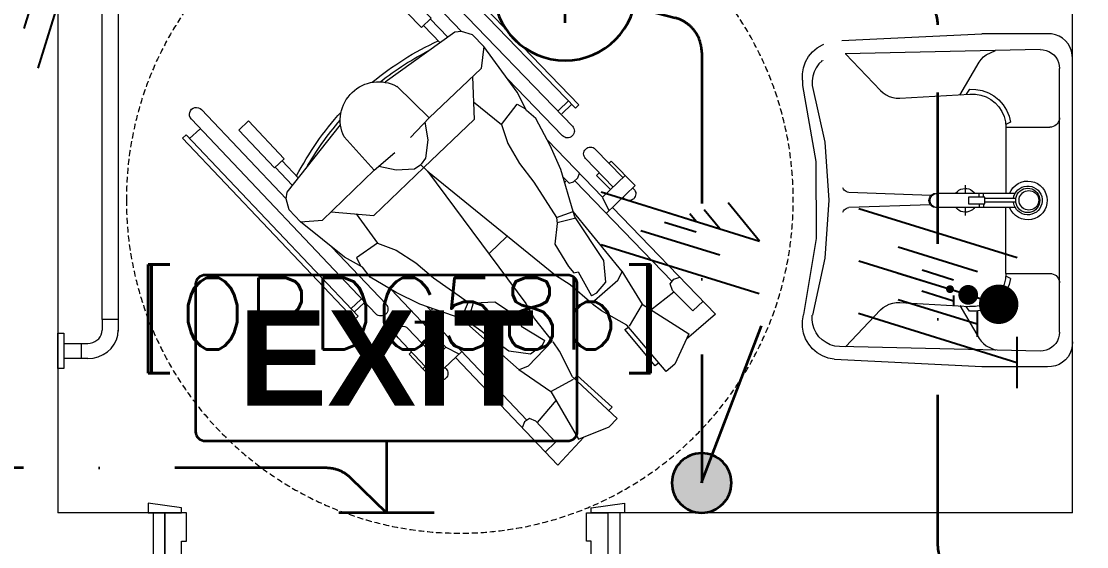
# Model space of a CAD drawing. Header units: inches. Extents: x -12418 to 57169, y -29325 to 19878.
# Drawn here: x 10461 to 12698, y 6301 to 7405 of the extents above; entities that cross this region are included whole.
import ezdxf
from ezdxf.enums import TextEntityAlignment as Align

# ---------------------------------------------------------------- set-up
doc = ezdxf.new("R2010")
doc.units = ezdxf.units.IN
doc.header["$LTSCALE"] = 25
doc.header["$MEASUREMENT"] = 0
doc.linetypes.add('00-Ground Floor$0$TRATTEGGIATA', pattern=[0.75, 0.5, -0.25])
doc.linetypes.add('DASHDOT', pattern=[25.4, 12.7, -6.35, 0, -6.35])
doc.layers.get('0').update_dxf_attribs({"color": 8})
for name, color, linetype, lineweight in [('00-Ground Floor$0$72_EGR_BASE_TEXT', 252, 'Continuous', 5), ('00-Ground Floor$0$LOADING', 253, 'Continuous', 5), ('00-Ground Floor$0$SANIT', 250, 'Continuous', 5), ('00-Ground Floor$0$Walls', 251, 'Continuous', 5), ('00-Ground Floor$0$Wooden Joinery', 251, 'Continuous', 5), ('E-LITE-CIRC-NUMB', 6, 'Continuous', 25), ('E-LITE-CLNG @ 100', 150, 'Continuous', 35), ('E-LITE-CLNG-CNDT', 6, 'DASHDOT', 35), ('E-LITE-CTRL', 6, 'Continuous', 25), ('E-LITE-EXIT-CTRL', 6, 'Continuous', 25), ('E-LITE-EXIT-IDEN', 6, 'Continuous', 25), ('E-LITE-EXIT-WALL @ 100', 3, 'Continuous', 35), ('E-LITE-IDEN', 6, 'Continuous', 25), ('E-LITE-SWCH @ 100', 3, 'Continuous', 35), ('E-POWR-WIRE', 6, 'Continuous', 25), ('E-POWR-WIRE @ 100', 6, 'Continuous', 25), ('E-POWR-WIRE @ 20', 6, 'Continuous', 25), ('E-POWR-WIRE @ 50', 6, 'Continuous', 25)]:
    doc.layers.add(name, color=color, linetype=linetype, lineweight=lineweight)
doc.styles.add('00-Ground Floor$0$SIMPLEX', font='SIMPLEX.shx', dxfattribs={"height": 150})
doc.styles.add('DC_Arial', font='arial.ttf', dxfattribs={"width": 0.7})
doc.styles.add('DC_Simplex', font='SIMPLEX.shx', dxfattribs={"width": 0.7})

# ---------------------------------------------------------------- blocks, each defined once
blk = doc.blocks.new('00-Ground Floor$0$Wheelchair')
for p, q in [((9688.8, 4580.4), (9636.3, 4519)), ((9688.8, 4580.4), (9913.2, 4363.8)), ((9695.9, 4532.4), (9716, 4554.1)), ((9647.3, 4524.1), (9584.2, 4494.7)), ((9709.9, 4426.2), (9647.3, 4524.1)), ((9695.9, 4532.4), (9738.4, 4489.9)), ((9762.6, 4492.4), (9766.7, 4505.2)), ((9584.2, 4494.7), (9568.2, 4476.7)), ((9568.2, 4476.7), (9665.9, 4393.6)), ((9698.4, 4444.2), (9735.9, 4492.5)), ((9738.4, 4489.9), (9752.5, 4485)), ((9752.5, 4485), (9762.6, 4492.4)), ((9968.8, 4285), (9757.7, 4488.8)), ((9586.8, 4461), (9580.1, 4453.2)), ((9580.1, 4453.2), (9656.4, 4390)), ((9709.9, 4426.2), (9663.7, 4398.5)), ((9779.1, 4383.2), (9709.9, 4426.2)), ((9900.5, 4350.6), (9959.2, 4411.4)), ((9951.7, 4408.7), (9954.5, 4406)), ((9959.2, 4411.4), (10010.4, 4361.2)), ((9656.4, 4390), (9661.8, 4397.1)), ((9665.9, 4393.6), (9695.8, 4341.1)), ((9759.9, 4375.2), (9778.4, 4384.2)), ((9778.4, 4384.2), (9904.8, 4281.6)), ((9933.8, 4386.5), (9932, 4388.3)), ((9934.6, 4342.8), (9980.6, 4390.4)), ((9975.8, 4385.5), (10035.6, 4327.8)), ((9452.6, 4357.1), (9469.8, 4373.8)), ((9469.8, 4373.8), (9557.2, 4280)), ((9486.4, 4356), (9493.9, 4363)), ((9493.9, 4363), (9560.4, 4289.7)), ((9759.9, 4375.2), (9711.9, 4320.3)), ((10015.9, 4307.3), (9956.1, 4365)), ((9426, 4292.7), (9452.6, 4357.1)), ((9695.8, 4341.1), (9709.9, 4321.7)), ((9732.8, 4330.6), (9756, 4349.7)), ((9756, 4349.7), (9802, 4345.5)), ((9802, 4345.5), (9893.6, 4285.1)), ((9934.3, 4342.8), (9906.5, 4356.1)), ((9934.7, 4342.9), (10054.3, 4227.4)), ((9950.7, 4359.5), (9980.6, 4330.3)), ((10010.4, 4361.2), (10005.8, 4356.5)), ((9751.1, 4275.1), (9711.9, 4320.3)), ((9732.8, 4330.6), (9727.3, 4319.9)), ((9778.1, 4291.7), (9727.3, 4319.9)), ((9980.6, 4330.3), (9986.1, 4336)), ((9371.6, 4248.8), (9430.7, 4303.9)), ((9975.4, 4291.3), (9984.9, 4294.4)), ((9526.6, 4234.6), (9426, 4292.7)), ((9526.6, 4234.6), (9552.2, 4282)), ((9560.4, 4289.7), (9553.6, 4283.9)), ((9557.2, 4280), (9611, 4252.4)), ((9770.8, 4244.3), (9751.1, 4275.1)), ((9775.8, 4283), (9778.1, 4291.7)), ((9789, 4271.5), (9775.8, 4283)), ((9890.5, 4287.2), (9880.7, 4247.5)), ((9891.8, 4246.6), (9904.8, 4281.6)), ((9893.6, 4285.1), (9904.8, 4281.6)), ((9904.8, 4281.6), (9992.8, 4255.2)), ((9964, 4272.7), (9966.8, 4282.3)), ((9977.3, 4259.9), (9964, 4272.7)), ((9966.8, 4282.3), (9975.4, 4291.3)), ((10489.5, 3888.5), (10084.1, 4279.7)), ((10129.9, 4278.3), (10109.5, 4257.2)), ((10121.6, 4286.3), (10128.5, 4293.5)), ((10121.6, 4286.3), (10499.3, 3921.8)), ((10128.5, 4293.5), (10506.2, 3929)), ((9611, 4252.4), (9631.1, 4239.2)), ((9836.1, 4243.1), (9789, 4271.5)), ((9967.7, 4265.7), (9965.5, 4263.4)), ((9992.8, 4255.2), (10043.4, 4233.2)), ((10183.1, 4143.7), (10063.9, 4258.7)), ((10137.1, 4271.4), (10116.7, 4250.3)), ((9371.6, 4248.8), (9598.1, 4034.2)), ((9419.9, 4243.9), (9399.1, 4222.7)), ((9419.9, 4243.9), (9464.3, 4203.2)), ((9508.1, 4245.3), (9461.6, 4205.7)), ((9572.7, 4167.4), (9526.6, 4234.6)), ((9579.9, 4186.9), (9632.5, 4237.3)), ((9679.4, 4200.1), (9632.5, 4237.3)), ((9989.6, 3975.8), (9770.8, 4244.3)), ((9879.4, 4247.6), (9836.1, 4243.1)), ((9891.8, 4246.6), (9879.4, 4247.6)), ((9966.5, 4198.9), (9891.8, 4246.6)), ((10043.4, 4233.2), (10099.8, 4203.2)), ((9623.1, 4216), (9605.2, 4191.9)), ((9623.1, 4216), (9633.6, 4221.9)), ((9664, 4172.4), (9633.6, 4221.9)), ((9469.8, 4189.4), (9462.9, 4179)), ((9464.3, 4203.2), (9469.8, 4189.4)), ((9679.2, 3982.3), (9466.2, 4184.1)), ((9579.9, 4186.9), (9571.7, 4168)), ((9605.2, 4191.9), (9611.4, 4146.2)), ((9711.1, 4181.9), (9679.4, 4200.1)), ((10005.5, 4168.6), (9966.5, 4198.9)), ((10099.8, 4203.2), (10116.9, 4183)), ((10116.9, 4183), (10155.6, 4163.8)), ((9462.9, 4179), (9450.3, 4174.3)), ((9571.7, 4168), (9679.8, 4046.3)), ((9672.6, 4175.1), (9664, 4172.4)), ((9684.7, 4162.4), (9672.6, 4175.1)), ((9715.1, 4116.7), (9684.7, 4162.4)), ((9989.1, 3975.3), (9711.1, 4181.9)), ((10047.5, 4143.9), (10005.5, 4168.6)), ((10087.4, 4131), (10130.2, 4164)), ((10130.2, 4164), (10120, 4181.2)), ((10155.6, 4163.8), (10251.2, 4093.6)), ((9611.4, 4146.2), (9675.8, 4057.3)), ((9851.9, 4142.1), (9833.2, 4122.2)), ((9849, 4139.2), (9835.9, 4124.9)), ((10087.4, 4131), (10047.5, 4143.9)), ((9712.6, 4073.2), (9715.1, 4116.7)), ((9816.8, 4105.4), (9835.9, 4124.9)), ((10135, 4071.7), (10087.4, 4131)), ((10251.2, 4093.6), (10204.7, 4088.4)), ((10251.2, 4093.6), (10275.8, 4069.8)), ((9673.6, 4060.4), (9712.8, 4071.9)), ((9714.2, 4060.8), (9712.6, 4073.2)), ((10097.7, 4073.5), (9997.2, 3968.1)), ((10187.6, 4070.2), (10097.7, 4073.5)), ((10204.7, 4088.4), (10101.2, 3978.7)), ((9675.8, 4057.3), (9679.8, 4046.3)), ((9714.2, 4060.8), (9679.8, 4046.3)), ((9765.1, 3988.4), (9714.2, 4060.8)), ((10275.8, 4069.8), (10283, 4047)), ((9610.7, 4047.5), (9552.6, 3986.2)), ((9619.9, 4014.1), (9605.4, 4041.3)), ((9679.8, 4046.3), (9710.1, 3959.6)), ((10281.4, 4032.7), (10176, 3886.7)), ((10283, 4047), (10281.4, 4032.7)), ((10469.2, 3867.5), (10283.1, 4047.1)), ((9576.3, 4012.7), (9574.4, 4014.4)), ((9619.9, 4013.8), (9574.4, 3965.8)), ((9619.9, 4013.8), (9740.6, 3899.4)), ((10271, 4018.3), (10309.2, 3981.4)), ((9552.6, 3986.2), (9605, 3937.3)), ((9554.9, 3993.8), (9557.7, 3991.1)), ((9659, 3934.2), (9598.7, 3991.4)), ((9604, 3997), (9634.5, 3968.4)), ((9681.9, 3984.4), (9673.3, 3975.3)), ((9691.3, 3987.6), (9681.9, 3984.4)), ((9704.7, 3974.8), (9691.3, 3987.6)), ((9698.5, 3984.2), (9700.7, 3986.4)), ((9797.1, 3950.8), (9765.1, 3988.4)), ((10294.8, 3967.5), (10259.1, 4001.9)), ((10310.6, 3982.9), (10291.2, 3962.7)), ((10389.2, 3907.1), (10310.6, 3982.9)), ((9579.2, 3970.8), (9639.5, 3913.6)), ((9634.5, 3968.4), (9629, 3962.7)), ((9673.3, 3975.3), (9670.6, 3965.7)), ((9710.1, 3959.6), (9734.3, 3910)), ((9896.3, 3862.9), (9997.1, 3968)), ((9989.1, 3975.3), (9986.9, 3977.9)), ((10002.4, 3961.7), (9989.1, 3975.3)), ((10002.4, 3961.7), (9993.9, 3948)), ((9997.1, 3968.1), (9995.9, 3966.7)), ((10002.4, 3961.7), (10003.2, 3962.2)), ((10003.8, 3963), (10017, 3972.2)), ((10017, 3972.2), (10055.4, 3976.6)), ((10055.4, 3976.6), (10092.1, 3970.4)), ((10101.2, 3978.7), (10059.8, 3939.5)), ((10101.2, 3978.7), (10167.6, 3911)), ((10291.2, 3962.7), (10369.7, 3886.9)), ((9605, 3937.3), (9609.5, 3942)), ((9823.7, 3909.9), (9797.1, 3950.8)), ((9993.9, 3948), (9991.2, 3909.5)), ((10491.3, 3929.5), (10470.9, 3908.4)), ((10499.3, 3921.8), (10506.2, 3929)), ((9734.3, 3910), (9766.8, 3855.1)), ((9838.4, 3870.6), (9823.7, 3909.9)), ((9991.2, 3909.5), (9999, 3873.1)), ((9991.2, 3863.6), (10028.5, 3906.8)), ((10369.7, 3886.9), (10389.2, 3907.1)), ((9830, 3774.5), (9709.7, 3888.4)), ((9838.4, 3870.6), (9807.3, 3826.4)), ((9899.8, 3825.8), (9838.4, 3870.6)), ((9689.7, 3867.2), (10098.6, 3479.7)), ((9766.8, 3855.1), (9787.8, 3838.9)), ((9886.2, 3755.3), (9991.2, 3863.6)), ((9903.6, 3773.2), (9896.3, 3862.9)), ((9991.2, 3863.6), (10061.7, 3800.3)), ((9684.7, 3829.6), (9677.9, 3822.3)), ((9684.7, 3829.6), (10065.8, 3468.5)), ((9693.1, 3821.6), (9713.3, 3842.9)), ((9700.4, 3814.7), (9720.5, 3836)), ((9787.8, 3838.9), (9808.6, 3801)), ((9807.3, 3826.4), (9789.7, 3835.8)), ((9677.9, 3822.3), (10058.9, 3461.2)), ((9808.6, 3801), (9883.1, 3708.7)), ((9945.2, 3681.2), (10086.4, 3793)), ((9883.1, 3708.7), (9886.2, 3755.3)), ((9883.1, 3708.7), (9907.9, 3685.2)), ((9959.2, 3692.3), (9997.7, 3655.7)), ((10011, 3670.7), (9975, 3704.8)), ((9907.9, 3685.2), (9931, 3679)), ((10118.7, 3500.9), (9930.9, 3678.8)), ((9931, 3679), (9945.2, 3681.2)), ((9996.3, 3654.2), (10015.6, 3674.6)), ((10015.6, 3674.6), (10094.8, 3599.5)), ((10075.5, 3579.1), (9996.3, 3654.2)), ((10094.8, 3599.5), (10075.5, 3579.1)), ((10057.7, 3476.1), (10077.9, 3497.4)), ((10065.8, 3468.5), (10058.9, 3461.2))]:
    blk.add_line(p, q)
at = {"color": 30, "linetype": '00-Ground Floor$0$TRATTEGGIATA'}
blk.add_circle((9928.9, 4043.3), 700, dxfattribs=at)
for centre, radius, start, end in [((9941.8, 4398.5), 14.2, 46.0147, 226.0147), ((10025.7, 4317.5), 14.2, 226.0147, 46.0147), ((10074, 4269.2), 14.6, 46.0147, 226.0147), ((9564.6, 4004.1), 14.2, 46.5424, 226.5424), ((9694.4, 4260), 626.4, 320.2511, 335.2615), ((9694.4, 4260), 616.4, 321.5411, 333.0972), ((9649.3, 3923.9), 14.2, 226.5424, 46.5424), ((9699.7, 3877.8), 14.6, 46.5424, 226.5424), ((10097.1, 3872.9), 80.1, 316.0147, 28.3763), ((10479.4, 3878), 14.6, 226.0147, 46.0147), ((10096.6, 3872.4), 80.1, 244.1807, 316.5424), ((9692, 4257.4), 626.4, 297.2956, 312.306), ((9692, 4257.4), 616.4, 299.4599, 311.0159), ((10108.7, 3490.3), 14.6, 226.5424, 46.5424)]:
    blk.add_arc(centre, radius, start, end)
blk = doc.blocks.new('00-Ground Floor')
blk.add_line((12142.9, 7322.3, 0), (12142.8, 7322.2, 0))
at = {"layer": '00-Ground Floor$0$SANIT'}
for p, q in [((10630.9, 6778.3, 0), (10630.9, 7456.8, 0)), ((10664.9, 7456.8, 0), (10664.9, 6753.9, 0)), ((12184.2, 7364.3, 0), (12477.6, 7378.7, 0)), ((12615.6, 7378.7, 0), (12477.6, 7378.7, 0)), ((12624, 7378.3, 0), (12615.6, 7378.7, 0)), ((12632.3, 7376.5, 0), (12624, 7378.3, 0)), ((12640.1, 7373.5, 0), (12632.3, 7376.5, 0)), ((12647.2, 7369.2, 0), (12640.1, 7373.5, 0)), ((12653.6, 7363.7, 0), (12647.2, 7369.2, 0)), ((12659, 7357.4, 0), (12653.6, 7363.7, 0)), ((12114.1, 7330.7, 0), (12122.3, 7340.7, 0)), ((12122.3, 7340.7, 0), (12132.1, 7349.2, 0)), ((12132.1, 7349.2, 0), (12143.3, 7355.8, 0)), ((12143.3, 7355.8, 0), (12146.1, 7356.8, 0)), ((12600.2, 7345.6, 0), (12191, 7336.5, 0)), ((12191.5, 7336.5, 0), (12265.3, 7259.2, 0)), ((12486.8, 7334.2, 0), (12506.2, 7343.5, 0)), ((12600.2, 7345.6, 0), (12606.5, 7345.2, 0)), ((12606.5, 7345.2, 0), (12612.7, 7343.8, 0)), ((12612.7, 7343.8, 0), (12618.7, 7341.5, 0)), ((12618.7, 7341.5, 0), (12624.1, 7338.2, 0)), ((12624.1, 7338.2, 0), (12629, 7334.2, 0)), ((12663.2, 7350.2, 0), (12659, 7357.4, 0)), ((12666.1, 7342.5, 0), (12663.2, 7350.2, 0)), ((12667.7, 7334.3, 0), (12666.1, 7342.5, 0)), ((12103.3, 7307.3, 0), (12107.7, 7319.5, 0)), ((12107.7, 7319.5, 0), (12114.1, 7330.7, 0)), ((12135.8, 7315.4, 0), (12130, 7307.5, 0)), ((12142.8, 7322.2, 0), (12135.8, 7315.4, 0)), ((12431.3, 7250, 0), (12472.3, 7319.2, 0)), ((12472.3, 7319.2, 0), (12476.3, 7324.9, 0)), ((12476.3, 7324.9, 0), (12481.2, 7330, 0)), ((12481.2, 7330, 0), (12486.8, 7334.2, 0)), ((12629, 7334.2, 0), (12633.2, 7329.4, 0)), ((12633.2, 7329.4, 0), (12636.6, 7324, 0)), ((12636.6, 7324, 0), (12639, 7318.1, 0)), ((12639, 7318.1, 0), (12640.5, 7311.9, 0)), ((12667.9, 7326, 0), (12667.7, 7334.3, 0)), ((12101.1, 7294.5, 0), (12103.3, 7307.3, 0)), ((12101.1, 7281.5, 0), (12101.1, 7294.5, 0)), ((12125.6, 7298.8, 0), (12122.7, 7289.6, 0)), ((12130, 7307.5, 0), (12125.6, 7298.8, 0)), ((12640.5, 7311.9, 0), (12641, 7305.6, 0)), ((12641.1, 6752.1, 0), (12641, 7305.6, 0)), ((12101.1, 7281.5, 0), (12101.2, 7270.3, 0)), ((12101.2, 7270.3, 0), (12129.1, 7110.7, 0)), ((12122.7, 7289.6, 0), (12121.3, 7280, 0)), ((12121.3, 7280, 0), (12121.5, 7270.2, 0)), ((12121.5, 7270.2, 0), (12148, 7150.9, 0)), ((12265.3, 7259.2, 0), (12270.8, 7254.3, 0)), ((12270.8, 7254.3, 0), (12276.9, 7250.1, 0)), ((12276.9, 7250.1, 0), (12283.6, 7247, 0)), ((12283.6, 7247, 0), (12290.7, 7244.8, 0)), ((12305.5, 7243.6, 0), (12452.8, 7252, 0)), ((12451.9, 7262, 0), (12445.1, 7251.5, 0)), ((12451.9, 7262, 0), (12465.4, 7261.8, 0)), ((12452.8, 7252, 0), (12464.4, 7251.9, 0)), ((12464.4, 7251.9, 0), (12475.8, 7249.8, 0)), ((12465.4, 7261.8, 0), (12478.8, 7259.4, 0)), ((12475.8, 7249.8, 0), (12486.7, 7246, 0)), ((12478.8, 7259.4, 0), (12491.5, 7254.8, 0)), ((12491.5, 7254.8, 0), (12503.3, 7248.2, 0)), ((12503.3, 7248.2, 0), (12513.8, 7239.8, 0)), ((12290.7, 7244.8, 0), (12298.1, 7243.7, 0)), ((12298.1, 7243.7, 0), (12305.5, 7243.6, 0)), ((12486.7, 7246, 0), (12496.8, 7240.5, 0)), ((12496.8, 7240.5, 0), (12505.9, 7233.4, 0)), ((12505.9, 7233.4, 0), (12513.7, 7224.9, 0)), ((12513.7, 7224.9, 0), (12520, 7215.3, 0)), ((12513.8, 7239.8, 0), (12522.7, 7229.7, 0)), ((12522.7, 7229.7, 0), (12529.8, 7218.3, 0)), ((12520, 7215.3, 0), (12524.6, 7204.9, 0)), ((12524.6, 7204.9, 0), (12527.4, 7193.8, 0)), ((12529.8, 7218.3, 0), (12534.9, 7205.9, 0)), ((12534.9, 7205.9, 0), (12537.8, 7192.9, 0)), ((12641, 7202.4, 0), (12640.7, 7198.9, 0)), ((12527.4, 7193.8, 0), (12528.4, 7182.4, 0)), ((12537.8, 7192.9, 0), (12528.1, 7187.9, 0)), ((12528.4, 7182.4, 0), (12620.8, 7182.4, 0)), ((12528.4, 7182.4, 0), (12528.4, 7043.2, 0)), ((12624.3, 7182.7, 0), (12620.8, 7182.4, 0)), ((12627.7, 7183.6, 0), (12624.3, 7182.7, 0)), ((12630.9, 7185.1, 0), (12627.7, 7183.6, 0)), ((12633.8, 7187.1, 0), (12630.9, 7185.1, 0)), ((12636.3, 7189.6, 0), (12633.8, 7187.1, 0)), ((12638.3, 7192.4, 0), (12636.3, 7189.6, 0)), ((12639.8, 7195.5, 0), (12638.3, 7192.4, 0)), ((12640.7, 7198.9, 0), (12639.8, 7195.5, 0)), ((12148, 7150.9, 0), (12156.9, 7029, 0)), ((12129.1, 7110.7, 0), (12129.9, 6948.6, 0)), ((12560.5, 7067, 0), (12567.4, 7068.8, 0)), ((12567.4, 7068.8, 0), (12574.4, 7069.4, 0)), ((12574.4, 7069.4, 0), (12581.5, 7068.7, 0)), ((12581.5, 7068.7, 0), (12588.3, 7066.9, 0)), ((12187.1, 7052.4, 0), (12185.7, 7054.8, 0)), ((12188.9, 7050.2, 0), (12187.1, 7052.4, 0)), ((12190.9, 7048.4, 0), (12188.9, 7050.2, 0)), ((12193.3, 7047, 0), (12190.9, 7048.4, 0)), ((12195.9, 7046, 0), (12193.3, 7047, 0)), ((12198.6, 7045.4, 0), (12195.9, 7046, 0)), ((12370.9, 7039.2, 0), (12198.7, 7045.4, 0)), ((12423.5, 7044.5, 0), (12426.4, 7047.6, 0)), ((12426.4, 7047.6, 0), (12429.8, 7050.1, 0)), ((12429.8, 7050.1, 0), (12433.6, 7052, 0)), ((12433.6, 7052, 0), (12437.6, 7053.3, 0)), ((12437.6, 7053.3, 0), (12441.8, 7053.8, 0)), ((12441.8, 7053.8, 0), (12446.1, 7053.6, 0)), ((12442.9, 7060.6, 0), (12442.9, 7043.2, 0)), ((12446.1, 7053.6, 0), (12450.2, 7052.7, 0)), ((12450.2, 7052.7, 0), (12454.2, 7051.2, 0)), ((12454.2, 7051.2, 0), (12457.8, 7049, 0)), ((12457.8, 7049, 0), (12461, 7046.2, 0)), ((12461, 7046.2, 0), (12463.6, 7042.9, 0)), ((12536, 7043.1, 0), (12539.1, 7049.4, 0)), ((12539.1, 7049.4, 0), (12543.2, 7055.2, 0)), ((12543.2, 7055.2, 0), (12548.3, 7060.1, 0)), ((12547.2, 7042.4, 0), (12550, 7046.8, 0)), ((12548.3, 7060.1, 0), (12554.1, 7064.1, 0)), ((12550, 7046.8, 0), (12553.5, 7050.7, 0)), ((12553.5, 7050.7, 0), (12557.6, 7053.9, 0)), ((12554.1, 7064.1, 0), (12560.5, 7067, 0)), ((12554.8, 7045.1, 0), (12557.9, 7048.2, 0)), ((12557.6, 7053.9, 0), (12562.1, 7056.4, 0)), ((12557.9, 7048.2, 0), (12561.6, 7050.8, 0)), ((12561.6, 7050.8, 0), (12565.6, 7052.7, 0)), ((12562.1, 7056.4, 0), (12567, 7058, 0)), ((12563.3, 7044.5, 0), (12566.3, 7046.5, 0)), ((12565.6, 7052.7, 0), (12569.8, 7053.8, 0)), ((12566.3, 7046.5, 0), (12569.6, 7048, 0)), ((12567, 7058, 0), (12572.2, 7058.8, 0)), ((12569.6, 7048, 0), (12573.1, 7048.9, 0)), ((12569.8, 7053.8, 0), (12574.2, 7054.2, 0)), ((12572.2, 7058.8, 0), (12577.4, 7058.7, 0)), ((12573.1, 7048.9, 0), (12576.6, 7049.2, 0)), ((12574.2, 7054.2, 0), (12578.6, 7053.8, 0)), ((12576.6, 7049.2, 0), (12580.2, 7048.9, 0)), ((12577.4, 7058.7, 0), (12582.5, 7057.8, 0)), ((12578.6, 7053.8, 0), (12582.9, 7052.7, 0)), ((12580.2, 7048.9, 0), (12583.7, 7048, 0)), ((12582.5, 7057.8, 0), (12587.3, 7055.9, 0)), ((12582.9, 7052.7, 0), (12586.9, 7050.8, 0)), ((12583.7, 7048, 0), (12587, 7046.5, 0)), ((12586.9, 7050.8, 0), (12590.5, 7048.2, 0)), ((12587, 7046.5, 0), (12590, 7044.5, 0)), ((12587.3, 7055.9, 0), (12591.8, 7053.3, 0)), ((12588.3, 7066.9, 0), (12594.7, 7063.9, 0)), ((12590.5, 7048.2, 0), (12593.6, 7045.1, 0)), ((12591.8, 7053.3, 0), (12595.8, 7049.9, 0)), ((12594.7, 7063.9, 0), (12600.5, 7059.8, 0)), ((12595.8, 7049.9, 0), (12599.1, 7045.9, 0)), ((12599.1, 7045.9, 0), (12601.7, 7041.4, 0)), ((12600.5, 7059.8, 0), (12605.5, 7054.9, 0)), ((12605.5, 7054.9, 0), (12609.5, 7049.1, 0)), ((12609.5, 7049.1, 0), (12612.5, 7042.7, 0)), ((12156.9, 7029, 0), (12148.3, 6907.1, 0)), ((12366.7, 7028.4, 0), (12367, 7030.9, 0)), ((12367, 7025.8, 0), (12366.7, 7028.4, 0)), ((12367, 7030.9, 0), (12367.6, 7033.4, 0)), ((12367.6, 7023.4, 0), (12367, 7025.8, 0)), ((12367.6, 7033.4, 0), (12368.6, 7035.7, 0)), ((12368.6, 7021.1, 0), (12367.6, 7023.4, 0)), ((12368.6, 7035.7, 0), (12370, 7037.8, 0)), ((12369.2, 7028.4, 0), (12369.5, 7030.9, 0)), ((12369.5, 7025.8, 0), (12369.2, 7028.4, 0)), ((12369.5, 7030.9, 0), (12370.1, 7033.4, 0)), ((12370.1, 7023.3, 0), (12369.5, 7025.8, 0)), ((12370, 7037.8, 0), (12371.8, 7039.6, 0)), ((12370.1, 7033.4, 0), (12371.2, 7035.8, 0)), ((12371.2, 7021, 0), (12370.1, 7023.3, 0)), ((12371.2, 7035.8, 0), (12372.7, 7037.9, 0)), ((12371.8, 7039.6, 0), (12373.8, 7041.2, 0)), ((12372.7, 7037.9, 0), (12374.5, 7039.7, 0)), ((12373.8, 7041.2, 0), (12376, 7042.4, 0)), ((12374.5, 7039.7, 0), (12376.6, 7041.2, 0)), ((12379.2, 7042.4, 0), (12376, 7042.4, 0)), ((12376.6, 7041.2, 0), (12379, 7042.3, 0)), ((12379, 7042.3, 0), (12381.5, 7043, 0)), ((12381.5, 7043, 0), (12384, 7043.2, 0)), ((12547.6, 7043.2, 0), (12384.5, 7043.2, 0)), ((12483.9, 7035.5, 0), (12449.8, 7035.5, 0)), ((12449.8, 7035.5, 0), (12449.8, 7021.2, 0)), ((12472.3, 7035.5, 0), (12472.3, 7043.6, 0)), ((12481.2, 7035.5, 0), (12481.2, 7043.6, 0)), ((12483.9, 7021.2, 0), (12483.9, 7035.5, 0)), ((12548.9, 7032.6, 0), (12483.9, 7032.6, 0)), ((12548.9, 7024.6, 0), (12483.9, 7024.6, 0)), ((12544.2, 7032.6, 0), (12545.3, 7037.6, 0)), ((12544.2, 7024, 0), (12544.2, 7024, 0)), ((12545.5, 7018.9, 0), (12544.2, 7024, 0)), ((12545.3, 7037.6, 0), (12547.2, 7042.4, 0)), ((12548.9, 7028.6, 0), (12549.3, 7033, 0)), ((12549.3, 7024.1, 0), (12548.9, 7028.6, 0)), ((12549.3, 7033, 0), (12550.4, 7037.3, 0)), ((12550.4, 7019.8, 0), (12549.3, 7024.1, 0)), ((12550.4, 7037.3, 0), (12552.3, 7041.4, 0)), ((12552.3, 7041.4, 0), (12554.8, 7045.1, 0)), ((12555.9, 7028.8, 0), (12556.2, 7032.4, 0)), ((12556.2, 7025.3, 0), (12555.9, 7028.8, 0)), ((12556.2, 7032.4, 0), (12557.2, 7035.8, 0)), ((12557.2, 7021.9, 0), (12556.2, 7025.3, 0)), ((12557.2, 7035.8, 0), (12558.7, 7039, 0)), ((12558.7, 7039, 0), (12560.8, 7041.9, 0)), ((12560.8, 7041.9, 0), (12563.3, 7044.5, 0)), ((12590, 7044.5, 0), (12592.5, 7041.9, 0)), ((12592.5, 7041.9, 0), (12594.6, 7039, 0)), ((12593.6, 7045.1, 0), (12596.2, 7041.4, 0)), ((12594.6, 7039, 0), (12596.1, 7035.8, 0)), ((12596.1, 7035.8, 0), (12597.1, 7032.4, 0)), ((12597.1, 7025.3, 0), (12596.1, 7021.9, 0)), ((12596.2, 7041.4, 0), (12598, 7037.3, 0)), ((12597.1, 7032.4, 0), (12597.4, 7028.8, 0)), ((12597.4, 7028.8, 0), (12597.1, 7025.3, 0)), ((12598, 7037.3, 0), (12599.2, 7033, 0)), ((12599.2, 7024.1, 0), (12598, 7019.8, 0)), ((12599.2, 7033, 0), (12599.5, 7028.6, 0)), ((12599.5, 7028.6, 0), (12599.2, 7024.1, 0)), ((12601.7, 7041.4, 0), (12603.5, 7036.6, 0)), ((12603.5, 7036.6, 0), (12604.4, 7031.5, 0)), ((12604.5, 7026.3, 0), (12603.6, 7021.2, 0)), ((12604.4, 7031.5, 0), (12604.5, 7026.3, 0)), ((12612.5, 7042.7, 0), (12614.4, 7035.9, 0)), ((12614.4, 7035.9, 0), (12615, 7028.8, 0)), ((12615, 7028.8, 0), (12614.5, 7021.8, 0)), ((12185.7, 7004.1, 0), (12187.1, 7006.5, 0)), ((12187.1, 7006.5, 0), (12188.9, 7008.7, 0)), ((12188.9, 7008.7, 0), (12190.9, 7010.5, 0)), ((12190.9, 7010.5, 0), (12193.3, 7011.9, 0)), ((12193.3, 7011.9, 0), (12195.9, 7012.9, 0)), ((12195.9, 7012.9, 0), (12198.6, 7013.5, 0)), ((12369.9, 7019.2, 0), (12198.7, 7013.5, 0)), ((12370, 7018.9, 0), (12368.6, 7021.1, 0)), ((12371.8, 7017.1, 0), (12370, 7018.9, 0)), ((12372.7, 7018.8, 0), (12371.2, 7021, 0)), ((12373.8, 7015.6, 0), (12371.8, 7017.1, 0)), ((12374.5, 7017, 0), (12372.7, 7018.8, 0)), ((12376, 7014.4, 0), (12373.8, 7015.6, 0)), ((12376.6, 7015.5, 0), (12374.5, 7017, 0)), ((12379.2, 7014.4, 0), (12376, 7014.4, 0)), ((12379, 7014.4, 0), (12376.6, 7015.5, 0)), ((12381.5, 7013.8, 0), (12379, 7014.4, 0)), ((12384, 7013.6, 0), (12381.5, 7013.8, 0)), ((12547.9, 7013.6, 0), (12384, 7013.6, 0)), ((12426.5, 7010, 0), (12423.6, 7013, 0)), ((12429.9, 7007.5, 0), (12426.5, 7010, 0)), ((12433.7, 7005.6, 0), (12429.9, 7007.5, 0)), ((12437.8, 7004.4, 0), (12433.7, 7005.6, 0)), ((12442, 7003.9, 0), (12437.8, 7004.4, 0)), ((12446.2, 7004, 0), (12442, 7003.9, 0)), ((12442.9, 7014.2, 0), (12442.9, 6997.1, 0)), ((12450.3, 7005, 0), (12446.2, 7004, 0)), ((12449.8, 7021.2, 0), (12483.9, 7021.2, 0)), ((12454.3, 7006.5, 0), (12450.3, 7005, 0)), ((12457.9, 7008.8, 0), (12454.3, 7006.5, 0)), ((12461, 7011.6, 0), (12457.9, 7008.8, 0)), ((12462.9, 7014.2, 0), (12461, 7011.6, 0)), ((12472.3, 7021.2, 0), (12472.3, 7013.6, 0)), ((12481.2, 7021.2, 0), (12481.2, 7013.6, 0)), ((12528.4, 6875.2, 0), (12528.4, 7014.2, 0)), ((12536.2, 7013.6, 0), (12536.2, 7013.6, 0)), ((12539.4, 7007.2, 0), (12536.2, 7013.6, 0)), ((12543.6, 7001.6, 0), (12539.4, 7007.2, 0)), ((12548.7, 6996.7, 0), (12543.6, 7001.6, 0)), ((12547.5, 7014.1, 0), (12545.5, 7018.9, 0)), ((12550.4, 7009.8, 0), (12547.5, 7014.1, 0)), ((12552.3, 7015.7, 0), (12550.4, 7019.8, 0)), ((12553.9, 7006, 0), (12550.4, 7009.8, 0)), ((12554.8, 7012.1, 0), (12552.3, 7015.7, 0)), ((12558.1, 7002.9, 0), (12553.9, 7006, 0)), ((12557.9, 7008.9, 0), (12554.8, 7012.1, 0)), ((12558.7, 7018.6, 0), (12557.2, 7021.9, 0)), ((12561.6, 7006.3, 0), (12557.9, 7008.9, 0)), ((12562.7, 7000.5, 0), (12558.1, 7002.9, 0)), ((12560.8, 7015.7, 0), (12558.7, 7018.6, 0)), ((12563.3, 7013.2, 0), (12560.8, 7015.7, 0)), ((12565.6, 7004.5, 0), (12561.6, 7006.3, 0)), ((12566.3, 7011.2, 0), (12563.3, 7013.2, 0)), ((12569.8, 7003.3, 0), (12565.6, 7004.5, 0)), ((12569.6, 7009.7, 0), (12566.3, 7011.2, 0)), ((12573.1, 7008.7, 0), (12569.6, 7009.7, 0)), ((12574.2, 7002.9, 0), (12569.8, 7003.3, 0)), ((12576.6, 7008.4, 0), (12573.1, 7008.7, 0)), ((12578.6, 7003.3, 0), (12574.2, 7002.9, 0)), ((12580.2, 7008.7, 0), (12576.6, 7008.4, 0)), ((12582.9, 7004.5, 0), (12578.6, 7003.3, 0)), ((12583.7, 7009.7, 0), (12580.2, 7008.7, 0)), ((12586.9, 7006.3, 0), (12582.9, 7004.5, 0)), ((12587.9, 7001.5, 0), (12583.1, 6999.6, 0)), ((12587, 7011.2, 0), (12583.7, 7009.7, 0)), ((12590.5, 7008.9, 0), (12586.9, 7006.3, 0)), ((12590, 7013.2, 0), (12587, 7011.2, 0)), ((12592.3, 7004.2, 0), (12587.9, 7001.5, 0)), ((12592.5, 7015.7, 0), (12590, 7013.2, 0)), ((12593.6, 7012.1, 0), (12590.5, 7008.9, 0)), ((12596.2, 7007.6, 0), (12592.3, 7004.2, 0)), ((12594.6, 7018.6, 0), (12592.5, 7015.7, 0)), ((12596.2, 7015.7, 0), (12593.6, 7012.1, 0)), ((12596.1, 7021.9, 0), (12594.6, 7018.6, 0)), ((12598, 7019.8, 0), (12596.2, 7015.7, 0)), ((12599.4, 7011.7, 0), (12596.2, 7007.6, 0)), ((12601.9, 7016.2, 0), (12599.4, 7011.7, 0)), ((12605.8, 7002.7, 0), (12600.9, 6997.6, 0)), ((12603.6, 7021.2, 0), (12601.9, 7016.2, 0)), ((12609.8, 7008.5, 0), (12605.8, 7002.7, 0)), ((12612.7, 7015, 0), (12609.8, 7008.5, 0)), ((12614.5, 7021.8, 0), (12612.7, 7015, 0)), ((12554.6, 6992.8, 0), (12548.7, 6996.7, 0)), ((12561.1, 6989.9, 0), (12554.6, 6992.8, 0)), ((12567.9, 6988.2, 0), (12561.1, 6989.9, 0)), ((12567.6, 6999, 0), (12562.7, 7000.5, 0)), ((12572.8, 6998.3, 0), (12567.6, 6999, 0)), ((12575, 6987.7, 0), (12567.9, 6988.2, 0)), ((12578, 6998.5, 0), (12572.8, 6998.3, 0)), ((12582, 6988.5, 0), (12575, 6987.7, 0)), ((12583.1, 6999.6, 0), (12578, 6998.5, 0)), ((12588.8, 6990.4, 0), (12582, 6988.5, 0)), ((12595.1, 6993.5, 0), (12588.8, 6990.4, 0)), ((12600.9, 6997.6, 0), (12595.1, 6993.5, 0)), ((12129.9, 6948.6, 0), (12103.4, 6788.8, 0)), ((12148.3, 6907.1, 0), (12122.2, 6787.7, 0)), ((12528.4, 6875.2, 0), (12527.4, 6863.9, 0)), ((12537.8, 6864.8, 0), (12528.2, 6869.8, 0)), ((12528.4, 6875.2, 0), (12620.8, 6875.2, 0)), ((12620.8, 6875.2, 0), (12624.3, 6874.9, 0)), ((12624.3, 6874.9, 0), (12627.7, 6874, 0)), ((12627.7, 6874, 0), (12630.9, 6872.6, 0)), ((12630.9, 6872.6, 0), (12633.8, 6870.6, 0)), ((12633.8, 6870.6, 0), (12636.3, 6868.1, 0)), ((12636.3, 6868.1, 0), (12638.3, 6865.3, 0)), ((12524.6, 6852.8, 0), (12520, 6842.3, 0)), ((12527.4, 6863.9, 0), (12524.6, 6852.8, 0)), ((12534.9, 6851.7, 0), (12529.8, 6839.3, 0)), ((12537.8, 6864.8, 0), (12534.9, 6851.7, 0)), ((12638.3, 6865.3, 0), (12639.8, 6862.1, 0)), ((12639.8, 6862.1, 0), (12640.7, 6858.8, 0)), ((12640.7, 6858.8, 0), (12641.1, 6855.3, 0)), ((12505.9, 6824.3, 0), (12496.9, 6817.2, 0)), ((12513.7, 6832.7, 0), (12505.9, 6824.3, 0)), ((12520, 6842.3, 0), (12513.7, 6832.7, 0)), ((12522.7, 6828, 0), (12513.8, 6817.9, 0)), ((12529.8, 6839.3, 0), (12522.7, 6828, 0)), ((12265.3, 6798.5, 0), (12270.8, 6803.4, 0)), ((12270.8, 6803.4, 0), (12276.9, 6807.5, 0)), ((12276.9, 6807.5, 0), (12283.6, 6810.7, 0)), ((12283.6, 6810.7, 0), (12290.7, 6812.9, 0)), ((12290.7, 6812.9, 0), (12298.1, 6814, 0)), ((12298.1, 6814, 0), (12305.5, 6814.1, 0)), ((12305.5, 6814.1, 0), (12452.8, 6805.6, 0)), ((12431.3, 6807.6, 0), (12472.3, 6738.5, 0)), ((12451.9, 6795.7, 0), (12445.1, 6806.1, 0)), ((12464.4, 6805.8, 0), (12452.8, 6805.6, 0)), ((12475.8, 6807.8, 0), (12464.4, 6805.8, 0)), ((12486.7, 6811.7, 0), (12475.8, 6807.8, 0)), ((12491.5, 6802.9, 0), (12478.8, 6798.3, 0)), ((12496.9, 6817.2, 0), (12486.7, 6811.7, 0)), ((12503.3, 6809.5, 0), (12491.5, 6802.9, 0)), ((12513.8, 6817.9, 0), (12503.3, 6809.5, 0)), ((10630.9, 6778.3, 0), (10630.9, 6756, 0)), ((10664.9, 6778.3, 0), (10630.9, 6778.3, 0)), ((10664.9, 6778.3, 0), (10664.9, 6756, 0)), ((12101.1, 6775.3, 0), (12103.2, 6788, 0)), ((12121.3, 6777.7, 0), (12121.5, 6787.4, 0)), ((12122.7, 6768.1, 0), (12121.3, 6777.7, 0)), ((12122.2, 6787.7, 0), (12122.2, 6787.7, 0)), ((12191.5, 6721.2, 0), (12265.3, 6798.5, 0)), ((12465.4, 6795.9, 0), (12451.9, 6795.7, 0)), ((12478.8, 6798.3, 0), (12465.4, 6795.9, 0)), ((10630.5, 6751.2, 0), (10630.9, 6756, 0)), ((10664, 6745.7, 0), (10664.9, 6756, 0)), ((12101.2, 6762.4, 0), (12101.1, 6775.3, 0)), ((12103.5, 6749.8, 0), (12101.2, 6762.4, 0)), ((12125.6, 6758.8, 0), (12122.7, 6768.1, 0)), ((12130, 6750.1, 0), (12125.6, 6758.8, 0)), ((10537.9, 6675.3, 0), (10537.9, 6749.5, 0)), ((10537.9, 6749.5, 0), (10550.9, 6749.5, 0)), ((10550.9, 6749.5, 0), (10550.9, 6675.3, 0)), ((10615.9, 6731.9, 0), (10620.2, 6734.7, 0)), ((10620.2, 6734.7, 0), (10623.9, 6738.1, 0)), ((10623.9, 6738.1, 0), (10626.9, 6742.1, 0)), ((10626.9, 6742.1, 0), (10629.1, 6746.5, 0)), ((10629.1, 6746.5, 0), (10630.5, 6751.2, 0)), ((10656.4, 6726.3, 0), (10661.1, 6735.7, 0)), ((10661.1, 6735.7, 0), (10664, 6745.7, 0)), ((12107.9, 6737.7, 0), (12103.5, 6749.8, 0)), ((12114.3, 6726.5, 0), (12107.9, 6737.7, 0)), ((12135.8, 6742.3, 0), (12130, 6750.1, 0)), ((12142.8, 6735.4, 0), (12135.8, 6742.3, 0)), ((12150.8, 6729.8, 0), (12142.8, 6735.4, 0)), ((12472.3, 6738.5, 0), (12476.3, 6732.8, 0)), ((12476.3, 6732.8, 0), (12481.2, 6727.7, 0)), ((12636.6, 6733.7, 0), (12633.2, 6728.3, 0)), ((12639, 6739.6, 0), (12636.6, 6733.7, 0)), ((12640.5, 6745.7, 0), (12639, 6739.6, 0)), ((12641.1, 6752.1, 0), (12640.5, 6745.7, 0)), ((10551.9, 6728.2, 0), (10600.9, 6728.2, 0)), ((10587.9, 6696.6, 0), (10587.9, 6728.2, 0)), ((10600.9, 6728.2, 0), (10606.1, 6728.6, 0)), ((10606.1, 6728.6, 0), (10611.2, 6729.8, 0)), ((10611.2, 6729.8, 0), (10615.9, 6731.9, 0)), ((10632.9, 6704.6, 0), (10642.1, 6710.5, 0)), ((10642.1, 6710.5, 0), (10650, 6717.8, 0)), ((10650, 6717.8, 0), (10656.4, 6726.3, 0)), ((12122.6, 6716.7, 0), (12114.3, 6726.5, 0)), ((12132.4, 6708.3, 0), (12122.6, 6716.7, 0)), ((12159.7, 6725.5, 0), (12150.8, 6729.8, 0)), ((12169.1, 6722.7, 0), (12159.7, 6725.5, 0)), ((12178.9, 6721.4, 0), (12169.1, 6722.7, 0)), ((12600.2, 6712.1, 0), (12178.9, 6721.4, 0)), ((12481.2, 6727.7, 0), (12486.8, 6723.4, 0)), ((12486.8, 6723.4, 0), (12506.2, 6714.2, 0)), ((12606.5, 6712.5, 0), (12600.2, 6712.1, 0)), ((12612.7, 6713.8, 0), (12606.5, 6712.5, 0)), ((12618.7, 6716.2, 0), (12612.7, 6713.8, 0)), ((12624.1, 6719.4, 0), (12618.7, 6716.2, 0)), ((12629, 6723.5, 0), (12624.1, 6719.4, 0)), ((12633.2, 6728.3, 0), (12629, 6723.5, 0)), ((12666.1, 6715.2, 0), (12663.2, 6707.5, 0)), ((12667.7, 6723.3, 0), (12666.1, 6715.2, 0)), ((12667.9, 6731.6, 0), (12667.7, 6723.3, 0)), ((10600.9, 6696.6, 0), (10551.9, 6696.6, 0)), ((10600.9, 6696.6, 0), (10612, 6697.5, 0)), ((10612, 6697.5, 0), (10622.8, 6700.2, 0)), ((10622.8, 6700.2, 0), (10632.9, 6704.6, 0)), ((12143.5, 6701.8, 0), (12132.4, 6708.3, 0)), ((12155.5, 6697.3, 0), (12143.5, 6701.8, 0)), ((12168.1, 6694.8, 0), (12155.5, 6697.3, 0)), ((12477.6, 6679, 0), (12168.6, 6694.1, 0)), ((12647.2, 6688.5, 0), (12640.1, 6684.2, 0)), ((12653.6, 6693.9, 0), (12647.2, 6688.5, 0)), ((12659, 6700.3, 0), (12653.6, 6693.9, 0)), ((12663.2, 6707.5, 0), (12659, 6700.3, 0)), ((10550.9, 6675.3, 0), (10537.9, 6675.3, 0)), ((12615.7, 6679, 0), (12477.6, 6679, 0)), ((12624, 6679.4, 0), (12615.7, 6679, 0)), ((12632.3, 6681.1, 0), (12624, 6679.4, 0)), ((12640.1, 6684.2, 0), (12632.3, 6681.1, 0))]:
    blk.add_line(p, q, dxfattribs=at)
at = {"layer": '00-Ground Floor$0$Walls'}
for p, q in [((10537.9, 8572.6, 0), (10537.9, 6372.6, 0)), ((12667.9, 6372.6, 0), (12667.9, 8502.6, 0)), ((10737.9, 6372.6, 0), (10537.9, 6372.6, 0)), ((10737.9, 6372.6, 0), (10737.9, 6272.6, 0)), ((11717.9, 6372.6, 0), (11717.9, 6272.6, 0)), ((12667.9, 6372.6, 0), (11717.9, 6372.6, 0))]:
    blk.add_line(p, q, dxfattribs=at)
at = {"layer": '00-Ground Floor$0$Wooden Joinery', "elevation": 0}
for points in [[(10797.9, 6372.6), (10797.9, 6382.6), (10727.9, 6392.6), (10727.9, 6372.6)], [(11657.9, 6372.6), (11657.9, 6382.6), (11727.9, 6392.6), (11727.9, 6372.6)]]:
    blk.add_lwpolyline(points, close=True, dxfattribs=at)
for points in [[(10762.9, 6272.6), (10762.9, 6372.6), (10737.9, 6372.6), (10737.9, 6272.6), (10797.9, 6272.6)], [(10797.9, 6272.6), (10797.9, 6312.6), (10807.9, 6312.6), (10807.9, 6372.6), (10762.9, 6372.6), (10762.9, 6272.6)], [(11692.9, 6272.6), (11657.9, 6272.6), (11657.9, 6312.6), (11647.9, 6312.6), (11647.9, 6372.6), (11692.9, 6372.6), (11692.9, 6272.6)]]:
    blk.add_lwpolyline(points, dxfattribs=at)
at = {"layer": '00-Ground Floor$0$LOADING', "xscale": -1, "rotation": 270}
blk.add_blockref('00-Ground Floor$0$Wheelchair', (7338.6, -2899.3, 0), dxfattribs=at)
at = {"layer": '00-Ground Floor$0$72_EGR_BASE_TEXT', "insert": (11255.1, 6865.7, 0), "char_height": 150, "attachment_point": 2, "style": '00-Ground Floor$0$SIMPLEX'}
blk.add_mtext('[OPDG58b]', dxfattribs=at)
blk = doc.blocks.new('DC_LT-CL-Point')
for p, q in [((0, -0.711), (0, 0.711)), ((0.711, 0), (-0.711, 0))]:
    blk.add_line(p, q)
blk.add_circle((0, 0), 1.5)
at = {"layer": 'E-LITE-CIRC-NUMB', "style": 'DC_Simplex', "width": 0.7, "flags": 8}
blk.add_attdef('CIRCUIT', text='', height=2, rotation=360, dxfattribs=at).set_placement((-3.364, 1.5), align=Align.RIGHT)
at = {"layer": 'E-LITE-CTRL', "style": 'DC_Simplex', "width": 0.7, "flags": 8}
blk.add_attdef('CONTROL', (3.364, -3.498), '', height=2, rotation=360, dxfattribs=at)
at = {"layer": 'E-LITE-IDEN', "style": 'DC_Simplex', "width": 0.7, "flags": 8}
blk.add_attdef('TYPE', (3.364, 1.5), '', height=2, rotation=360, dxfattribs=at)
blk = doc.blocks.new('*U17')
for p, q in [((0, 0), (0, -1.5)), ((1, -1.5), (-1, -1.5))]:
    blk.add_line(p, q)
blk.add_lwpolyline([(3.8, 0), (-3.8, 0, -0.414214), (-4, 0.2), (-4, 3.3, -0.414214), (-3.8, 3.5), (3.8, 3.5, -0.414214), (4, 3.3), (4, 0.2, -0.414214)], format="xyb", close=True)
at = {"color": 251, "insert": (0, 1.75), "char_height": 2, "attachment_point": 5, "style": 'DC_Arial'}
blk.add_mtext('{\\fArial|b1|i0|c0|p34;\\W1;EXIT}', dxfattribs=at)
at = {"layer": 'E-LITE-EXIT-CTRL', "style": 'DC_Simplex', "width": 0.7, "flags": 8}
blk.add_attdef('CONTROL', (4.5, -2.5), '', height=2, rotation=360, dxfattribs=at)
at = {"layer": 'E-LITE-EXIT-IDEN', "style": 'DC_Simplex', "width": 0.7, "flags": 8}
blk.add_attdef('TYPE', (4.5, 4), '', height=2, rotation=360, dxfattribs=at)
blk = doc.blocks.new('*U23')
blk.add_hatch(color=256).paths.add_polyline_path([(0.636, -0.614, -1), (-0.614, -0.636, -1)])
blk.add_line((0.011, -0.625), (1.269, -3.925))
blk.add_circle((0.011, -0.625), 0.625)
at = {"layer": 'E-LITE-CTRL', "style": 'DC_Simplex', "width": 0.7, "flags": 8}
blk.add_attdef('CONTROL', (-26.627, -10.116), '', height=2, rotation=360, dxfattribs=at)
at = {"layer": 'E-LITE-IDEN', "style": 'DC_Simplex', "width": 0.7, "flags": 8}
blk.add_attdef('TYPE', text='', height=2, rotation=360, dxfattribs=at).set_placement((-31.991, -10.116), align=Align.RIGHT)
blk = doc.blocks.new('*U81')
for p, q in [((-1.66, 0.515), (1.66, -0.515)), ((1.66, -0.515), (1.001, 0.287)), ((-1.663, -0.587), (1.658, -1.617))]:
    blk.add_line(p, q)
blk = doc.blocks.new('*U609')
at = {"layer": 'E-POWR-WIRE @ 100', "xscale": 100, "yscale": 100, "zscale": 100}
blk.add_blockref('*U81', (11844.9, 6994.8, 0), dxfattribs=at)
at = {"layer": 'E-POWR-WIRE @ 20', "xscale": 20, "yscale": 20, "zscale": 20}
blk.add_blockref('*U81', (11844.9, 6994.8, 0), dxfattribs=at)
at = {"layer": 'E-POWR-WIRE @ 50', "xscale": 50, "yscale": 50, "zscale": 50}
blk.add_blockref('*U81', (11844.9, 6994.8, 0), dxfattribs=at)
blk = doc.blocks.new('*U86')
for p, q in [((-1.658, 1.617), (1.663, 0.587)), ((-1.66, 0.515), (1.66, -0.515)), ((-1.663, -0.587), (1.658, -1.617)), ((1.659, -1.078), (1.657, -2.157))]:
    blk.add_line(p, q)
at = {"const_width": 0.414}
blk.add_lwpolyline([(1.278, -0.19, 1), (1.277, -0.604, 1)], format="xyb", close=True, dxfattribs=at)
blk = doc.blocks.new('*U692')
at = {"layer": 'E-POWR-WIRE @ 100', "xscale": 100, "yscale": 100, "zscale": 100}
blk.add_blockref('*U86', (12385.4, 6850.1, 0), dxfattribs=at)
at = {"layer": 'E-POWR-WIRE @ 20', "xscale": 20, "yscale": 20, "zscale": 20}
blk.add_blockref('*U86', (12385.4, 6850.1, 0), dxfattribs=at)
at = {"layer": 'E-POWR-WIRE @ 50', "xscale": 50, "yscale": 50, "zscale": 50}
blk.add_blockref('*U86', (12385.4, 6850.1, 0), dxfattribs=at)
blk = doc.blocks.new('*U78')
for p, q in [((-1.617, -1.658), (-0.587, 1.663)), ((-0.515, -1.66), (0.515, 1.66)), ((0.587, -1.663), (1.617, 1.658)), ((1.078, 1.659), (2.157, 1.657))]:
    blk.add_line(p, q)
at = {"const_width": 0.414}
blk.add_lwpolyline([(0.19, 1.278, 1), (0.604, 1.277, 1)], format="xyb", close=True, dxfattribs=at)
blk = doc.blocks.new('*U696')
at = {"layer": 'E-POWR-WIRE @ 100', "xscale": 100, "yscale": 100, "zscale": 100}
blk.add_blockref('*U78', (10437.9, 7472.6, 0), dxfattribs=at)
at = {"layer": 'E-POWR-WIRE @ 20', "xscale": 20, "yscale": 20, "zscale": 20}
blk.add_blockref('*U78', (10437.9, 7472.6, 0), dxfattribs=at)
at = {"layer": 'E-POWR-WIRE @ 50', "xscale": 50, "yscale": 50, "zscale": 50}
blk.add_blockref('*U78', (10437.9, 7472.6, 0), dxfattribs=at)

msp = doc.modelspace()

# ---------------------------------------------------------------- linework, layer by layer
at = {"layer": 'E-LITE-CLNG-CNDT', "elevation": 0}
for points in [[(11602.9, 7472.6), (11833.8, 7412.2, -0.341152), (11889.8, 7339.7), (11889.8, 6435.1)], [(13342.9, 6227.6), (12460.4, 6227.6, -0.414214), (12385.4, 6302.6), (12385.4, 7397.6, 0.414214), (12310.4, 7472.6), (11602.9, 7472.6)]]:
    msp.add_lwpolyline(points, format="xyb", dxfattribs=at)
at = {"layer": 'E-LITE-CLNG-CNDT', "color": 1, "elevation": 0}
msp.add_lwpolyline([(11227.9, 6372.6), (11153.3, 6445.3, 0.19552), (11101, 6466.5), (9874.9, 6466.5, 0.19552), (9822.5, 6445.3), (9747.9, 6372.6)], format="xyb", dxfattribs=at)

# ---------------------------------------------------------------- block references
at = {"layer": 'E-LITE-CLNG @ 100'}
ref = msp.add_blockref('DC_LT-CL-Point', (11602.9, 7472.6, 0), dxfattribs=dict(at, xscale=-99.99999999999999, yscale=99.99999999999999, zscale=99.99999999999999))
ref.add_attrib('TYPE', 'LD4', (11799.3, 7611.9, 0), dxfattribs={"layer": 'E-LITE-IDEN', "height": 200, "style": 'DC_Simplex', "width": 0.7, "flags": 8})
at = {"layer": 'E-LITE-CLNG-CNDT'}
msp.add_blockref('00-Ground Floor', (0, 0), dxfattribs=at)
at = {"layer": 'E-LITE-EXIT-WALL @ 100', "xscale": 100, "yscale": 100, "zscale": 100}
msp.add_blockref('*U17', (11227.9, 6522.6), dxfattribs=at)
at = {"layer": 'E-LITE-SWCH @ 100', "xscale": -100, "yscale": 100, "zscale": 100, "rotation": 180}
msp.add_blockref('*U23', (11888.5, 6372.6, 0), dxfattribs=at)
at = {"layer": 'E-POWR-WIRE'}
for name in ['*U696', '*U609', '*U692']:
    msp.add_blockref(name, (0, 0), dxfattribs=at)

doc.saveas('drawing.dxf')
